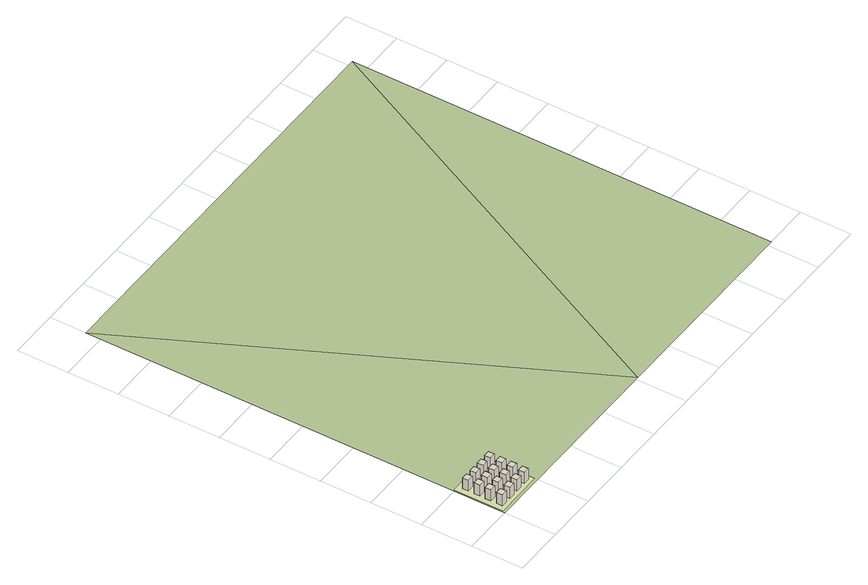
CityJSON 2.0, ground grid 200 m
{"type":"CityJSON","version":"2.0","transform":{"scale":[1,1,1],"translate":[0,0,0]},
"CityObjects":{
"building1":{"type":"Building","geometry":[{"type":"Solid","lod":"1","boundaries":[[[[0,1,2,3]],[[2,4,5,3]],[[0,6,7,1]],[[2,1,7,4]],[[5,4,7,6]],[[5,6,0,3]]]]}]},
"building2":{"type":"Building","geometry":[{"type":"Solid","lod":"1","boundaries":[[[[8,9,10,11]],[[10,12,13,11]],[[14,9,8,15]],[[10,9,14,12]],[[13,12,14,15]],[[13,15,8,11]]]]}]},
"building3":{"type":"Building","geometry":[{"type":"Solid","lod":"1","boundaries":[[[[16,17,18,19]],[[18,20,21,19]],[[16,22,23,17]],[[18,17,23,20]],[[21,20,23,22]],[[21,22,16,19]]]]}]},
"building4":{"type":"Building","geometry":[{"type":"Solid","lod":"1","boundaries":[[[[24,25,26,27]],[[26,28,29,27]],[[30,25,24,31]],[[26,25,30,28]],[[29,28,30,31]],[[29,31,24,27]]]]}]},
"building5":{"type":"Building","geometry":[{"type":"Solid","lod":"1","boundaries":[[[[32,33,34,35]],[[34,36,37,35]],[[38,33,32,39]],[[34,33,38,36]],[[37,36,38,39]],[[37,39,32,35]]]]}]},
"building6":{"type":"Building","geometry":[{"type":"Solid","lod":"1","boundaries":[[[[40,41,42,43]],[[42,44,45,43]],[[40,46,47,41]],[[42,41,47,44]],[[45,44,47,46]],[[45,46,40,43]]]]}]},
"building7":{"type":"Building","geometry":[{"type":"Solid","lod":"1","boundaries":[[[[48,49,50,51]],[[50,52,53,51]],[[54,49,48,55]],[[50,49,54,52]],[[53,52,54,55]],[[53,55,48,51]]]]}]},
"building8":{"type":"Building","geometry":[{"type":"Solid","lod":"1","boundaries":[[[[56,57,58,59]],[[58,60,61,59]],[[56,62,63,57]],[[58,57,63,60]],[[61,60,63,62]],[[61,62,56,59]]]]}]},
"building9":{"type":"Building","geometry":[{"type":"Solid","lod":"1","boundaries":[[[[64,65,66,67]],[[66,68,69,67]],[[70,65,64,71]],[[66,65,70,68]],[[69,68,70,71]],[[69,71,64,67]]]]}]},
"building10":{"type":"Building","geometry":[{"type":"Solid","lod":"1","boundaries":[[[[72,73,74,75]],[[74,76,77,75]],[[72,78,79,73]],[[74,73,79,76]],[[77,76,79,78]],[[77,78,72,75]]]]}]},
"building11":{"type":"Building","geometry":[{"type":"Solid","lod":"1","boundaries":[[[[80,81,82,83]],[[82,84,85,83]],[[80,86,87,81]],[[82,81,87,84]],[[85,84,87,86]],[[85,86,80,83]]]]}]},
"building12":{"type":"Building","geometry":[{"type":"Solid","lod":"1","boundaries":[[[[88,89,90,91]],[[90,92,93,91]],[[88,94,95,89]],[[90,89,95,92]],[[93,92,95,94]],[[93,94,88,91]]]]}]},
"building13":{"type":"Building","geometry":[{"type":"Solid","lod":"1","boundaries":[[[[96,97,98,99]],[[98,100,101,99]],[[96,102,103,97]],[[98,97,103,100]],[[101,100,103,102]],[[101,102,96,99]]]]}]},
"building14":{"type":"Building","geometry":[{"type":"Solid","lod":"1","boundaries":[[[[104,105,106,107]],[[106,108,109,107]],[[110,105,104,111]],[[106,105,110,108]],[[109,108,110,111]],[[109,111,104,107]]]]}]},
"building15":{"type":"Building","geometry":[{"type":"Solid","lod":"1","boundaries":[[[[112,113,114,115]],[[114,116,117,115]],[[118,113,112,119]],[[114,113,118,116]],[[117,116,118,119]],[[117,119,112,115]]]]}]},
"building16":{"type":"Building","geometry":[{"type":"Solid","lod":"1","boundaries":[[[[120,121,122,123]],[[122,124,125,123]],[[126,121,120,127]],[[122,121,126,124]],[[125,124,126,127]],[[125,127,120,123]]]]}]},
"landuse1":{"type":"LandUse","attributes":{"name":"luse0"},"geometry":[{"type":"MultiSurface","lod":"1","boundaries":[[[128,129,130,131]]]}]},
"terrain1":{"type":"TINRelief","attributes":{"name":"ground","lod":1},"geometry":[{"type":"CompositeSurface","lod":"1","boundaries":[[[132,133,134]],[[133,135,136]],[[134,133,136]]]}]}
},
"vertices":[
[27,27,48],[27,51,48],[27,51,0],[27,27,0],[51,51,0],[51,27,0],[51,27,48],[51,51,48],
[27,72,48],[27,96,48],[27,96,0],[27,72,0],[51,96,0],[51,72,0],[51,96,48],[51,72,48],
[27,116,48],[27,140,48],[27,140,0],[27,116,0],[51,140,0],[51,116,0],[51,116,48],[51,140,48],
[27,161,48],[27,185,48],[27,185,0],[27,161,0],[51,185,0],[51,161,0],[51,185,48],[51,161,48],
[72,27,48],[72,51,48],[72,51,0],[72,27,0],[96,51,0],[96,27,0],[96,51,48],[96,27,48],
[72,72,48],[72,96,48],[72,96,0],[72,72,0],[96,96,0],[96,72,0],[96,72,48],[96,96,48],
[72,116,48],[72,140,48],[72,140,0],[72,116,0],[96,140,0],[96,116,0],[96,140,48],[96,116,48],
[72,161,48],[72,185,48],[72,185,0],[72,161,0],[96,185,0],[96,161,0],[96,161,48],[96,185,48],
[116,27,48],[116,51,48],[116,51,0],[116,27,0],[140,51,0],[140,27,0],[140,51,48],[140,27,48],
[116,72,48],[116,96,48],[116,96,0],[116,72,0],[140,96,0],[140,72,0],[140,72,48],[140,96,48],
[116,116,48],[116,140,48],[116,140,0],[116,116,0],[140,140,0],[140,116,0],[140,116,48],[140,140,48],
[116,161,48],[116,185,48],[116,185,0],[116,161,0],[140,185,0],[140,161,0],[140,161,48],[140,185,48],
[161,27,48],[161,51,48],[161,51,0],[161,27,0],[185,51,0],[185,27,0],[185,27,48],[185,51,48],
[161,72,48],[161,96,48],[161,96,0],[161,72,0],[185,96,0],[185,72,0],[185,96,48],[185,72,48],
[161,116,48],[161,140,48],[161,140,0],[161,116,0],[185,140,0],[185,116,0],[185,140,48],[185,116,48],
[161,161,48],[161,185,48],[161,185,0],[161,161,0],[185,185,0],[185,161,0],[185,185,48],[185,161,48],
[200,206,0],[6,206,0],[6,12,0],[200,12,0],
[1624,0,0],[812,0,0],[1624,1660,0],[0,0,0],[0,1660,0]
]}
